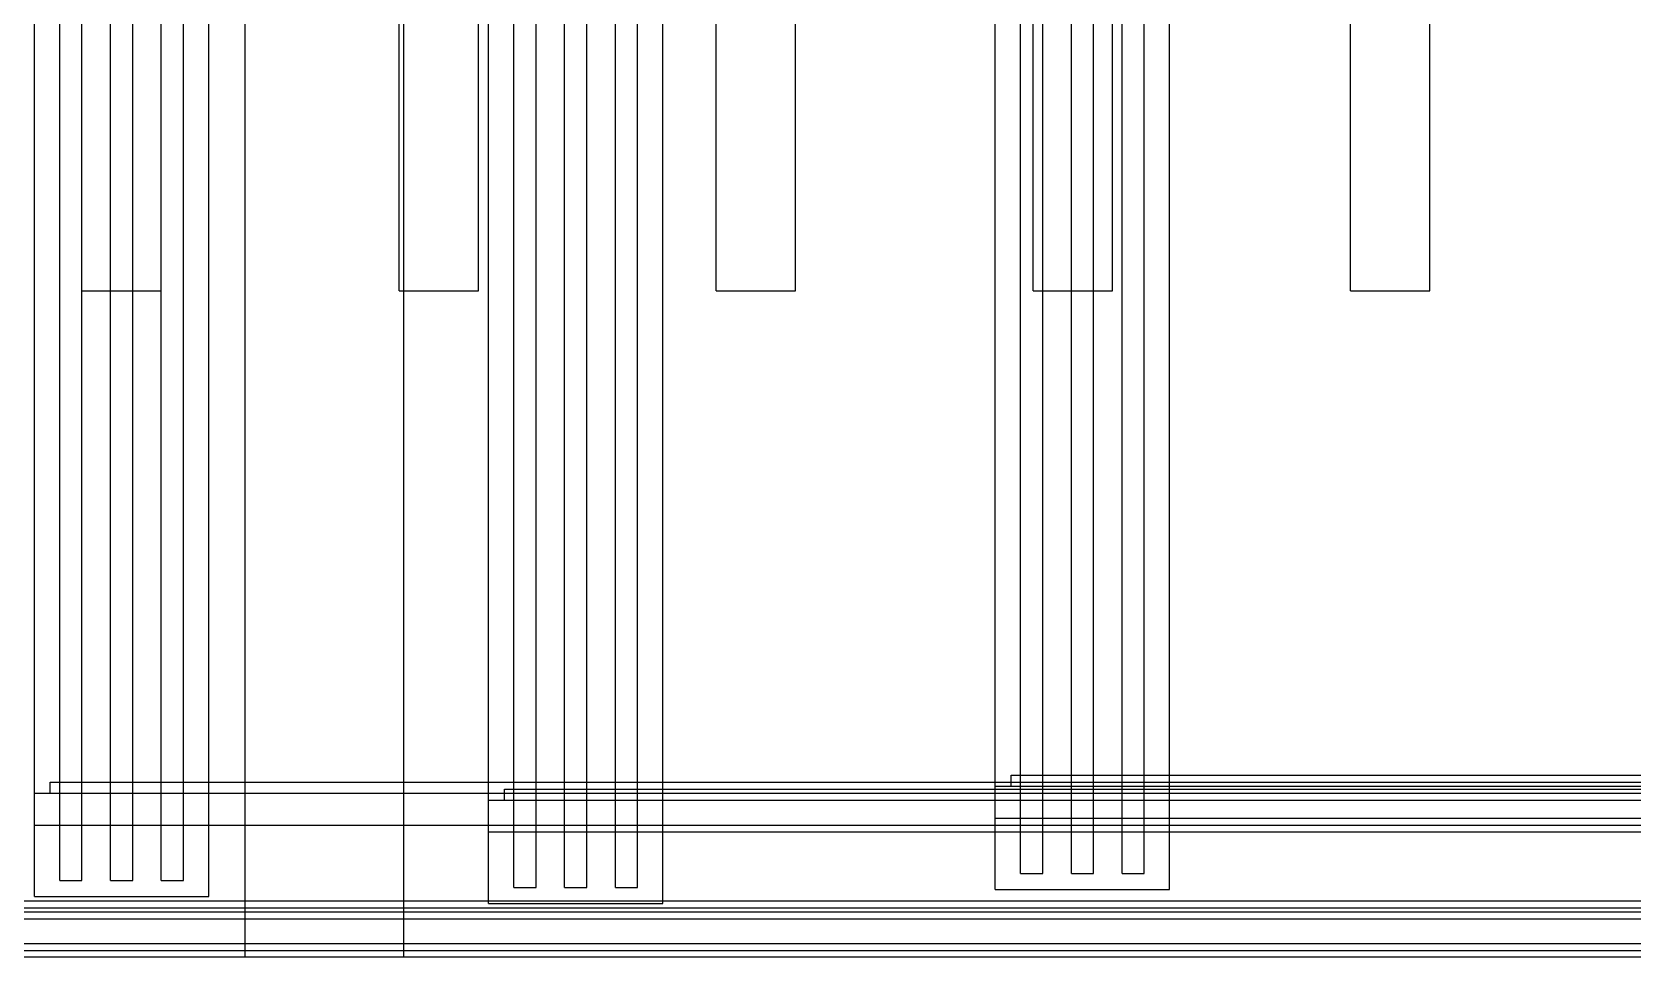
# Model space of a CAD drawing. Header units: millimetres. Extents: x -1355 to 669, y -1138 to 733.
# Drawn here: x -438.8 to -388.3, y 5 to 34.2 of the extents above; entities that cross this region are included whole.
import ezdxf

# ---------------------------------------------------------------- set-up
doc = ezdxf.new("R2010")
doc.units = ezdxf.units.MM
doc.layers.add('HIDDEN', color=8, linetype='Continuous')
doc.layers.add('VISIBLE', color=7, linetype='Continuous')

msp = doc.modelspace()

# ---------------------------------------------------------------- linework, layer by layer
at = {"layer": 'HIDDEN'}
for points in [[(-438.75, 6.91), (-438.75, 200.75)], [(-438.75, 6.91), (-438.75, 200.75)], [(-433.25, 6.91), (-433.25, 200.75)], [(-433.25, 6.91), (-433.25, 200.75)], [(-437.95, 7.41), (-437.95, 200.25)], [(-437.95, 7.41), (-437.95, 200.25)], [(-437.25, 7.41), (-437.25, 200.25)], [(-437.25, 7.41), (-437.25, 200.25)], [(-436.35, 7.41), (-436.35, 200.25)], [(-436.35, 7.41), (-436.35, 200.25)], [(-435.65, 7.41), (-435.65, 200.25)], [(-435.65, 7.41), (-435.65, 200.25)], [(-434.75, 7.41), (-434.75, 200.25)], [(-434.75, 7.41), (-434.75, 200.25)], [(-434.05, 7.41), (-434.05, 200.25)], [(-434.05, 7.41), (-434.05, 200.25)], [(-408.45, 7.13), (-408.45, 70.85)], [(-408.45, 7.13), (-408.45, 70.85)], [(-402.95, 7.13), (-402.95, 70.85)], [(-402.95, 7.13), (-402.95, 70.85)], [(-407.65, 7.63), (-407.65, 70.35)], [(-407.65, 7.63), (-407.65, 70.35)], [(-406.95, 7.63), (-406.95, 70.35)], [(-406.95, 7.63), (-406.95, 70.35)], [(-406.05, 7.63), (-406.05, 70.35)], [(-406.05, 7.63), (-406.05, 70.35)], [(-405.35, 7.63), (-405.35, 70.35)], [(-405.35, 7.63), (-405.35, 70.35)], [(-404.45, 7.63), (-404.45, 70.35)], [(-404.45, 7.63), (-404.45, 70.35)], [(-403.75, 7.63), (-403.75, 70.35)], [(-403.75, 7.63), (-403.75, 70.35)], [(-424.43, 6.69), (-424.43, 52.55)], [(-424.43, 6.69), (-424.43, 52.55)], [(-418.93, 6.69), (-418.93, 52.55)], [(-418.93, 6.69), (-418.93, 52.55)], [(-423.63, 7.19), (-423.63, 52.05)], [(-423.63, 7.19), (-423.63, 52.05)], [(-422.93, 7.19), (-422.93, 52.05)], [(-422.93, 7.19), (-422.93, 52.05)], [(-422.03, 7.19), (-422.03, 52.05)], [(-422.03, 7.19), (-422.03, 52.05)], [(-421.33, 7.19), (-421.33, 52.05)], [(-421.33, 7.19), (-421.33, 52.05)], [(-420.43, 7.19), (-420.43, 52.05)], [(-420.43, 7.19), (-420.43, 52.05)], [(-419.73, 7.19), (-419.73, 52.05)], [(-419.73, 7.19), (-419.73, 52.05)], [(-437.25, 26), (-437.25, 50)], [(-437.25, 26), (-437.25, 50)], [(-434.75, 26), (-434.75, 50)], [(-434.75, 26), (-434.75, 50)], [(-427.25, 26), (-427.25, 50)], [(-427.25, 26), (-427.25, 50)], [(-424.75, 26), (-424.75, 50)], [(-424.75, 26), (-424.75, 50)], [(-417.25, 26), (-417.25, 50)], [(-417.25, 26), (-417.25, 50)], [(-414.75, 26), (-414.75, 50)], [(-414.75, 26), (-414.75, 50)], [(-407.25, 26), (-407.25, 50)], [(-407.25, 26), (-407.25, 50)], [(-404.75, 26), (-404.75, 50)], [(-404.75, 26), (-404.75, 50)], [(-397.25, 26), (-397.25, 50)], [(-397.25, 26), (-397.25, 50)], [(-394.75, 26), (-394.75, 50)], [(-394.75, 26), (-394.75, 50)], [(-432.1, 5), (-432.1, 35.5)], [(-432.1, 5), (-432.1, 35.5)], [(-432.1, 5), (-432.1, 35.5)], [(-432.1, 5), (-432.1, 35.5)], [(-427.1, 5), (-427.1, 35.5)], [(-427.1, 5), (-427.1, 35.5)], [(-427.1, 5), (-427.1, 35.5)], [(-427.1, 5), (-427.1, 35.5)], [(-437.25, 26), (-434.75, 26)], [(-437.25, 26), (-434.75, 26)], [(-427.25, 26), (-424.75, 26)], [(-427.25, 26), (-424.75, 26)], [(-417.25, 26), (-414.75, 26)], [(-417.25, 26), (-414.75, 26)], [(-407.25, 26), (-404.75, 26)], [(-407.25, 26), (-404.75, 26)], [(-397.25, 26), (-394.75, 26)], [(-397.25, 26), (-394.75, 26)], [(-407.95, 10.73), (-140.55, 10.73)], [(-407.95, 10.73), (-140.55, 10.73)], [(-407.95, 10.38), (-407.95, 10.73)], [(-407.95, 10.38), (-407.95, 10.73)], [(-407.95, 10.73), (-140.55, 10.73)], [(-407.95, 10.73), (-140.55, 10.73)], [(-407.95, 10.38), (-407.95, 10.73)], [(-407.95, 10.38), (-407.95, 10.73)], [(-407.95, 10.73), (-140.55, 10.73)], [(-407.95, 10.73), (-140.55, 10.73)], [(-407.95, 10.38), (-407.95, 10.73)], [(-407.95, 10.38), (-407.95, 10.73)], [(-407.65, 10.73), (-406.95, 10.73)], [(-407.65, 10.73), (-406.95, 10.73)], [(-407.65, 10.38), (-407.65, 10.73)], [(-407.65, 10.38), (-407.65, 10.73)], [(-406.95, 10.38), (-406.95, 10.73)], [(-406.95, 10.38), (-406.95, 10.73)], [(-406.05, 10.73), (-405.35, 10.73)], [(-406.05, 10.73), (-405.35, 10.73)], [(-406.05, 10.38), (-406.05, 10.73)], [(-406.05, 10.38), (-406.05, 10.73)], [(-405.35, 10.38), (-405.35, 10.73)], [(-405.35, 10.38), (-405.35, 10.73)], [(-404.45, 10.73), (-403.75, 10.73)], [(-404.45, 10.73), (-403.75, 10.73)], [(-404.45, 10.38), (-404.45, 10.73)], [(-404.45, 10.38), (-404.45, 10.73)], [(-403.75, 10.38), (-403.75, 10.73)], [(-403.75, 10.38), (-403.75, 10.73)], [(-438.75, 10.16), (-147.85, 10.16)], [(-438.75, 10.16), (-147.85, 10.16)], [(-438.75, 9.16), (-438.75, 10.16)], [(-438.75, 9.16), (-438.75, 10.16)], [(-438.75, 10.16), (-433.25, 10.16)], [(-438.75, 10.16), (-433.25, 10.16)], [(-438.75, 9.16), (-438.75, 10.16)], [(-438.75, 9.16), (-438.75, 10.16)], [(-438.25, 10.51), (-148.35, 10.51)], [(-438.25, 10.51), (-148.35, 10.51)], [(-438.25, 10.16), (-438.25, 10.51)], [(-438.25, 10.16), (-438.25, 10.51)], [(-438.25, 10.51), (-148.35, 10.51)], [(-438.25, 10.51), (-148.35, 10.51)], [(-438.25, 10.16), (-438.25, 10.51)], [(-438.25, 10.16), (-438.25, 10.51)], [(-438.25, 10.51), (-148.35, 10.51)], [(-438.25, 10.51), (-148.35, 10.51)], [(-438.25, 10.16), (-438.25, 10.51)], [(-438.25, 10.16), (-438.25, 10.51)], [(-438.25, 10.16), (-148.35, 10.16)], [(-438.25, 10.16), (-148.35, 10.16)], [(-438.25, 10.16), (-148.35, 10.16)], [(-438.25, 10.16), (-148.35, 10.16)], [(-438.25, 10.16), (-148.35, 10.16)], [(-438.25, 10.16), (-148.35, 10.16)], [(-437.95, 10.51), (-437.25, 10.51)], [(-437.95, 10.51), (-437.25, 10.51)], [(-437.95, 10.16), (-437.95, 10.51)], [(-437.95, 10.16), (-437.95, 10.51)], [(-437.95, 10.16), (-437.25, 10.16)], [(-437.95, 10.16), (-437.25, 10.16)], [(-437.25, 10.16), (-437.25, 10.51)], [(-437.25, 10.16), (-437.25, 10.51)], [(-436.35, 10.51), (-435.65, 10.51)], [(-436.35, 10.51), (-435.65, 10.51)], [(-436.35, 10.16), (-436.35, 10.51)], [(-436.35, 10.16), (-436.35, 10.51)], [(-436.35, 10.16), (-435.65, 10.16)], [(-436.35, 10.16), (-435.65, 10.16)], [(-435.65, 10.16), (-435.65, 10.51)], [(-435.65, 10.16), (-435.65, 10.51)], [(-434.75, 10.51), (-434.05, 10.51)], [(-434.75, 10.51), (-434.05, 10.51)], [(-434.75, 10.16), (-434.75, 10.51)], [(-434.75, 10.16), (-434.75, 10.51)], [(-434.75, 10.16), (-434.05, 10.16)], [(-434.75, 10.16), (-434.05, 10.16)], [(-434.05, 10.16), (-434.05, 10.51)], [(-434.05, 10.16), (-434.05, 10.51)], [(-433.25, 9.16), (-433.25, 10.16)], [(-433.25, 9.16), (-433.25, 10.16)], [(-423.93, 10.29), (-156.15, 10.29)], [(-423.93, 10.29), (-156.15, 10.29)], [(-423.93, 9.94), (-423.93, 10.29)], [(-423.93, 9.94), (-423.93, 10.29)], [(-423.93, 10.29), (-156.15, 10.29)], [(-423.93, 10.29), (-156.15, 10.29)], [(-423.93, 9.94), (-423.93, 10.29)], [(-423.93, 9.94), (-423.93, 10.29)], [(-423.93, 10.29), (-156.15, 10.29)], [(-423.93, 10.29), (-156.15, 10.29)], [(-423.93, 9.94), (-423.93, 10.29)], [(-423.93, 9.94), (-423.93, 10.29)], [(-423.63, 10.29), (-422.93, 10.29)], [(-423.63, 10.29), (-422.93, 10.29)], [(-423.63, 9.94), (-423.63, 10.29)], [(-423.63, 9.94), (-423.63, 10.29)], [(-422.93, 9.94), (-422.93, 10.29)], [(-422.93, 9.94), (-422.93, 10.29)], [(-422.03, 10.29), (-421.33, 10.29)], [(-422.03, 10.29), (-421.33, 10.29)], [(-422.03, 9.94), (-422.03, 10.29)], [(-422.03, 9.94), (-422.03, 10.29)], [(-421.33, 9.94), (-421.33, 10.29)], [(-421.33, 9.94), (-421.33, 10.29)], [(-420.43, 10.29), (-419.73, 10.29)], [(-420.43, 10.29), (-419.73, 10.29)], [(-420.43, 9.94), (-420.43, 10.29)], [(-420.43, 9.94), (-420.43, 10.29)], [(-419.73, 9.94), (-419.73, 10.29)], [(-419.73, 9.94), (-419.73, 10.29)], [(-408.45, 10.38), (-140.05, 10.38)], [(-408.45, 10.38), (-140.05, 10.38)], [(-408.45, 9.38), (-408.45, 10.38)], [(-408.45, 9.38), (-408.45, 10.38)], [(-408.45, 10.38), (-402.95, 10.38)], [(-408.45, 10.38), (-402.95, 10.38)], [(-408.45, 9.38), (-408.45, 10.38)], [(-408.45, 9.38), (-408.45, 10.38)], [(-407.95, 10.38), (-140.55, 10.38)], [(-407.95, 10.38), (-140.55, 10.38)], [(-407.95, 10.38), (-140.55, 10.38)], [(-407.95, 10.38), (-140.55, 10.38)], [(-407.95, 10.38), (-140.55, 10.38)], [(-407.95, 10.38), (-140.55, 10.38)], [(-407.65, 10.38), (-406.95, 10.38)], [(-407.65, 10.38), (-406.95, 10.38)], [(-406.05, 10.38), (-405.35, 10.38)], [(-406.05, 10.38), (-405.35, 10.38)], [(-404.45, 10.38), (-403.75, 10.38)], [(-404.45, 10.38), (-403.75, 10.38)], [(-402.95, 9.38), (-402.95, 10.38)], [(-402.95, 9.38), (-402.95, 10.38)], [(-424.43, 9.94), (-155.65, 9.94)], [(-424.43, 9.94), (-155.65, 9.94)], [(-424.43, 8.94), (-424.43, 9.94)], [(-424.43, 8.94), (-424.43, 9.94)], [(-424.43, 9.94), (-418.93, 9.94)], [(-424.43, 9.94), (-418.93, 9.94)], [(-424.43, 8.94), (-424.43, 9.94)], [(-424.43, 8.94), (-424.43, 9.94)], [(-423.93, 9.94), (-156.15, 9.94)], [(-423.93, 9.94), (-156.15, 9.94)], [(-423.93, 9.94), (-156.15, 9.94)], [(-423.93, 9.94), (-156.15, 9.94)], [(-423.93, 9.94), (-156.15, 9.94)], [(-423.93, 9.94), (-156.15, 9.94)], [(-423.63, 9.94), (-422.93, 9.94)], [(-423.63, 9.94), (-422.93, 9.94)], [(-422.03, 9.94), (-421.33, 9.94)], [(-422.03, 9.94), (-421.33, 9.94)], [(-420.43, 9.94), (-419.73, 9.94)], [(-420.43, 9.94), (-419.73, 9.94)], [(-418.93, 8.94), (-418.93, 9.94)], [(-418.93, 8.94), (-418.93, 9.94)], [(-438.75, 9.16), (-147.85, 9.16)], [(-438.75, 9.16), (-147.85, 9.16)], [(-438.75, 9.16), (-433.25, 9.16)], [(-438.75, 9.16), (-433.25, 9.16)], [(-408.45, 9.38), (-140.05, 9.38)], [(-408.45, 9.38), (-140.05, 9.38)], [(-408.45, 9.38), (-402.95, 9.38)], [(-408.45, 9.38), (-402.95, 9.38)], [(-424.43, 8.94), (-155.65, 8.94)], [(-424.43, 8.94), (-155.65, 8.94)], [(-424.43, 8.94), (-418.93, 8.94)], [(-424.43, 8.94), (-418.93, 8.94)], [(-407.65, 7.63), (-406.95, 7.63)], [(-407.65, 7.63), (-406.95, 7.63)], [(-406.05, 7.63), (-405.35, 7.63)], [(-406.05, 7.63), (-405.35, 7.63)], [(-404.45, 7.63), (-403.75, 7.63)], [(-404.45, 7.63), (-403.75, 7.63)], [(-437.95, 7.41), (-437.25, 7.41)], [(-437.95, 7.41), (-437.25, 7.41)], [(-436.35, 7.41), (-435.65, 7.41)], [(-436.35, 7.41), (-435.65, 7.41)], [(-434.75, 7.41), (-434.05, 7.41)], [(-434.75, 7.41), (-434.05, 7.41)], [(-423.63, 7.19), (-422.93, 7.19)], [(-423.63, 7.19), (-422.93, 7.19)], [(-422.03, 7.19), (-421.33, 7.19)], [(-422.03, 7.19), (-421.33, 7.19)], [(-420.43, 7.19), (-419.73, 7.19)], [(-420.43, 7.19), (-419.73, 7.19)], [(-408.45, 7.13), (-402.95, 7.13)], [(-408.45, 7.13), (-402.95, 7.13)], [(-483.25, 6.77), (-280.95, 6.77)], [(-483.25, 6.77), (-280.95, 6.77)], [(-483.25, 6.77), (-280.95, 6.77)], [(-483.25, 6.77), (-280.95, 6.77)], [(-483.25, 6.77), (-280.95, 6.77)], [(-483.25, 6.77), (-280.95, 6.77)], [(-438.75, 6.91), (-433.25, 6.91)], [(-438.75, 6.91), (-433.25, 6.91)], [(-424.43, 6.69), (-418.93, 6.69)], [(-424.43, 6.69), (-418.93, 6.69)], [(-483.75, 6.42), (-280.45, 6.42)], [(-483.75, 6.42), (-280.45, 6.42)], [(-483.75, 6.2), (-288.25, 6.2)], [(-483.75, 6.2), (-288.25, 6.2)], [(-483.25, 6.55), (-288.75, 6.55)], [(-483.25, 6.55), (-288.75, 6.55)], [(-483.25, 6.55), (-288.75, 6.55)], [(-483.25, 6.55), (-288.75, 6.55)], [(-483.25, 6.55), (-288.75, 6.55)], [(-483.25, 6.55), (-288.75, 6.55)], [(-483.25, 6.42), (-280.95, 6.42)], [(-483.25, 6.42), (-280.95, 6.42)], [(-483.25, 6.42), (-280.95, 6.42)], [(-483.25, 6.42), (-280.95, 6.42)], [(-483.25, 6.42), (-280.95, 6.42)], [(-483.25, 6.42), (-280.95, 6.42)], [(-483.25, 6.2), (-288.75, 6.2)], [(-483.25, 6.2), (-288.75, 6.2)], [(-483.25, 6.2), (-288.75, 6.2)], [(-483.25, 6.2), (-288.75, 6.2)], [(-483.25, 6.2), (-288.75, 6.2)], [(-483.25, 6.2), (-288.75, 6.2)], [(-483.75, 5.42), (-280.45, 5.42)], [(-483.75, 5.42), (-280.45, 5.42)], [(-483.75, 5.2), (-288.25, 5.2)], [(-483.75, 5.2), (-288.25, 5.2)], [(-500, 5), (500, 5)], [(-500, 5), (500, 5)], [(-500, 5), (500, 5)], [(-500, 5), (500, 5)], [(-445, 5), (-355, 5)], [(-445, 5), (-355, 5)], [(-432.1, 5), (-427.1, 5)], [(-432.1, 5), (-427.1, 5)], [(-432.1, 5), (-427.1, 5)], [(-432.1, 5), (-427.1, 5)]]:
    msp.add_lwpolyline(points, dxfattribs=at)
at = {"layer": 'VISIBLE'}
msp.add_lwpolyline([(-500, 5), (500, 5)], dxfattribs=at)
msp.add_lwpolyline([(-500, 5), (500, 5)], dxfattribs=at)

doc.saveas('drawing.dxf')
